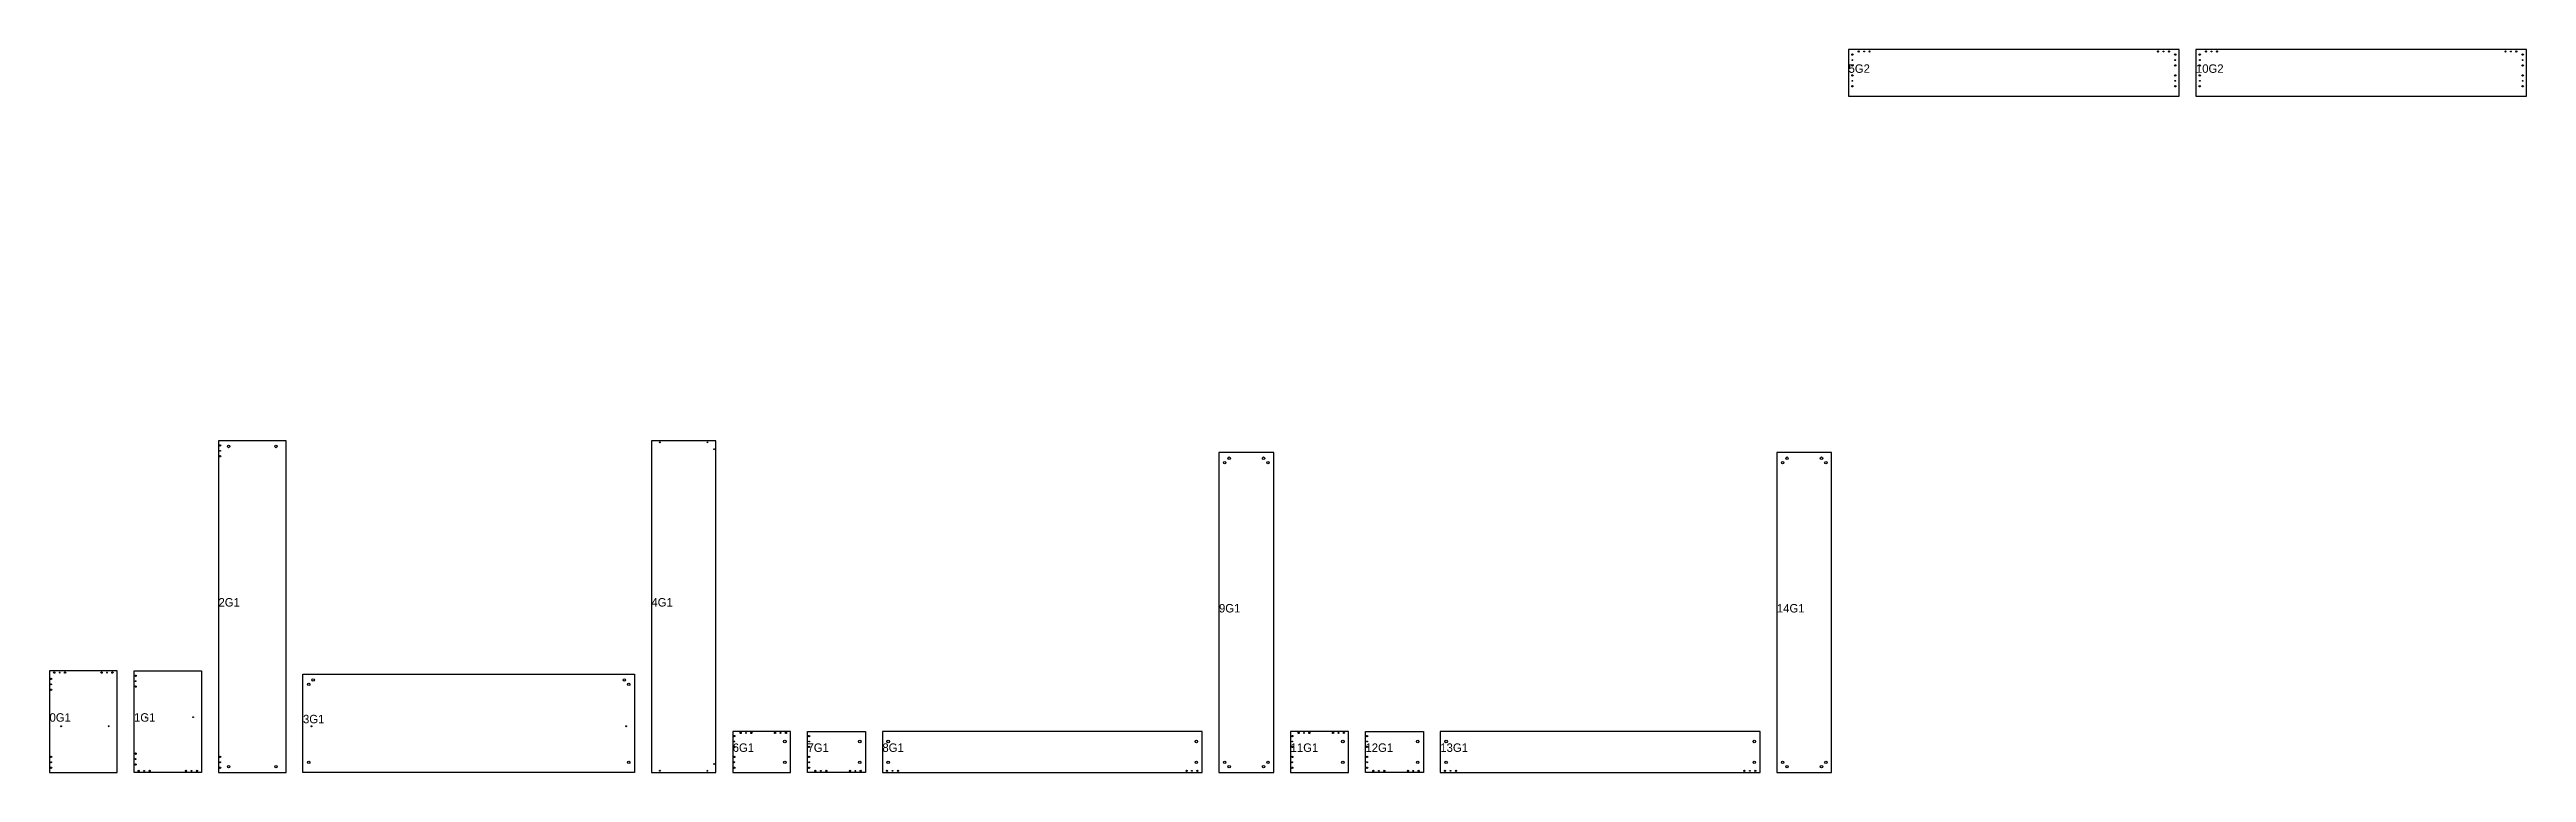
# Model space of a CAD drawing. Header units: metres. Extents: x 0 to 14.7, y 0 to 4.3.
import ezdxf

# ---------------------------------------------------------------- set-up
doc = ezdxf.new("R2010")
doc.units = ezdxf.units.M
for name, color, linetype in [('contour_haut', 1, 'Continuous'), ('diam_0.005m', 2, 'Continuous'), ('diam_0.008m', 3, 'Continuous'), ('diam_0.015m', 4, 'Continuous'), ('texte', 9, 'Continuous')]:
    doc.layers.add(name, color=color, linetype=linetype)

msp = doc.modelspace()

# ---------------------------------------------------------------- linework, layer by layer
at = {"layer": 'contour_haut'}
for points in [[(10.647, 4), (12.603, 4), (12.603, 4.275), (10.647, 4.275)], [(12.703, 4), (14.659, 4), (14.659, 4.275), (12.703, 4.275)], [(1, 0), (1.4, 0), (1.4, 1.962), (1, 1.962)], [(3.562, 1.962), (3.562, 0), (3.943, 0), (3.943, 1.962)], [(7.245, 0), (7.245, 1.892), (6.921, 1.892), (6.921, 0)], [(10.547, 0), (10.547, 1.892), (10.223, 1.892), (10.223, 0)], [(0, 0), (0.4, 0), (0.4, 0.6), (0, 0.6)], [(0.5, 0.6), (0.9, 0.6), (0.9, 0), (0.5, 0)], [(3.462, 0), (1.5, 0), (1.5, 0.581), (3.462, 0.581)], [(4.043, 0), (4.386, 0), (4.386, 0.243), (4.043, 0.243)], [(4.486, 0.243), (4.829, 0.243), (4.829, 0), (4.486, 0)], [(4.929, 0.243), (4.929, 0), (6.821, 0), (6.821, 0.243)], [(7.345, 0), (7.688, 0), (7.688, 0.243), (7.345, 0.243)], [(7.788, 0.243), (8.131, 0.243), (8.131, 0), (7.788, 0)], [(8.231, 0.243), (8.231, 0), (10.123, 0), (10.123, 0.243)]]:
    msp.add_lwpolyline(points, close=True, dxfattribs=at)
at = {"layer": 'diam_0.005m'}
for centre in [(10.739, 4.2635), (12.511, 4.2635), (12.795, 4.2635), (14.567, 4.2635), (10.6695, 4.213), (12.5805, 4.213), (12.7255, 4.213), (14.6365, 4.213), (10.6695, 4.09), (12.5805, 4.09), (12.7255, 4.09), (14.6365, 4.09), (3.612, 1.952), (3.893, 1.952), (3.933, 1.912), (1.0095, 1.902), (0.06, 0.5905), (0.34, 0.5905), (0.0095, 0.521), (0.5095, 0.54), (0.569, 0.327), (0.85, 0.327), (0.069, 0.273), (0.35, 0.273), (1.55, 0.273), (3.412, 0.273), (4.0525, 0.183), (4.122, 0.2335), (4.326, 0.2335), (4.4955, 0.183), (7.3545, 0.183), (7.424, 0.2335), (7.628, 0.2335), (7.7975, 0.183), (0.0095, 0.06), (0.5095, 0.079), (0.56, 0.0095), (0.84, 0.0095), (1.0095, 0.06), (3.612, 0.01), (3.893, 0.01), (3.933, 0.05), (4.0525, 0.06), (4.4955, 0.06), (4.565, 0.0095), (4.769, 0.0095), (4.989, 0.0095), (6.761, 0.0095), (7.3545, 0.06), (7.7975, 0.06), (7.867, 0.0095), (8.071, 0.0095), (8.291, 0.0095), (10.063, 0.0095)]:
    msp.add_circle(centre, 0.0025, dxfattribs=at)
at = {"layer": 'diam_0.008m'}
for centre in [(10.707, 4.2635), (10.771, 4.2635), (12.479, 4.2635), (12.543, 4.2635), (12.763, 4.2635), (12.827, 4.2635), (14.535, 4.2635), (14.599, 4.2635), (10.6695, 4.245), (10.6695, 4.181), (10.6695, 4.122), (12.5805, 4.245), (12.5805, 4.181), (12.5805, 4.122), (12.7255, 4.245), (12.7255, 4.181), (12.7255, 4.122), (14.6365, 4.245), (14.6365, 4.181), (14.6365, 4.122), (10.6695, 4.058), (12.5805, 4.058), (12.7255, 4.058), (14.6365, 4.058), (1.0095, 1.934), (1.0095, 1.87), (0.028, 0.5905), (0.092, 0.5905), (0.308, 0.5905), (0.372, 0.5905), (0.0095, 0.553), (0.0095, 0.489), (0.5095, 0.572), (0.5095, 0.508), (4.0525, 0.215), (4.0525, 0.151), (4.09, 0.2335), (4.154, 0.2335), (4.294, 0.2335), (4.358, 0.2335), (4.4955, 0.215), (4.4955, 0.151), (7.3545, 0.215), (7.3545, 0.151), (7.392, 0.2335), (7.456, 0.2335), (7.596, 0.2335), (7.66, 0.2335), (7.7975, 0.215), (7.7975, 0.151), (0.0095, 0.092), (0.0095, 0.028), (0.5095, 0.111), (0.5095, 0.047), (0.528, 0.0095), (0.592, 0.0095), (0.808, 0.0095), (0.872, 0.0095), (1.0095, 0.092), (1.0095, 0.028), (4.0525, 0.092), (4.0525, 0.028), (4.4955, 0.092), (4.4955, 0.028), (4.533, 0.0095), (4.597, 0.0095), (4.737, 0.0095), (4.801, 0.0095), (4.957, 0.0095), (5.021, 0.0095), (6.729, 0.0095), (6.793, 0.0095), (7.3545, 0.092), (7.3545, 0.028), (7.7975, 0.092), (7.7975, 0.028), (7.835, 0.0095), (7.899, 0.0095), (8.039, 0.0095), (8.103, 0.0095), (8.259, 0.0095), (8.323, 0.0095), (10.031, 0.0095), (10.095, 0.0095)]:
    msp.add_circle(centre, 0.004, dxfattribs=at)
at = {"layer": 'diam_0.015m'}
for centre in [(1.06, 1.928), (1.34, 1.928), (6.955, 1.832), (6.981, 1.858), (7.185, 1.858), (7.211, 1.832), (10.257, 1.832), (10.283, 1.858), (10.487, 1.858), (10.513, 1.832), (1.534, 0.521), (1.56, 0.547), (3.402, 0.547), (3.428, 0.521), (4.352, 0.183), (4.795, 0.183), (4.963, 0.183), (6.787, 0.183), (7.654, 0.183), (8.097, 0.183), (8.265, 0.183), (10.089, 0.183), (1.06, 0.034), (1.34, 0.034), (1.534, 0.06), (3.428, 0.06), (4.352, 0.06), (4.795, 0.06), (4.963, 0.06), (6.787, 0.06), (6.955, 0.06), (6.981, 0.034), (7.185, 0.034), (7.211, 0.06), (7.654, 0.06), (8.097, 0.06), (8.265, 0.06), (10.089, 0.06), (10.257, 0.06), (10.283, 0.034), (10.487, 0.034), (10.513, 0.06)]:
    msp.add_circle(centre, 0.0075, dxfattribs=at)

# ---------------------------------------------------------------- texts
at = {"layer": 'texte'}
for s, p in [('5G2', (10.647, 4.1375)), ('10G2', (12.703, 4.1375)), ('2G1', (1, 0.981)), ('4G1', (3.562, 0.981)), ('9G1', (6.921, 0.946)), ('14G1', (10.223, 0.946)), ('0G1', (0, 0.3)), ('1G1', (0.5, 0.3)), ('3G1', (1.5, 0.2905)), ('6G1', (4.043, 0.1215)), ('7G1', (4.486, 0.1215)), ('8G1', (4.929, 0.1215)), ('11G1', (7.345, 0.1215)), ('12G1', (7.788, 0.1215)), ('13G1', (8.231, 0.1215))]:
    msp.add_text(s, height=0.05, dxfattribs=at).set_placement(p)

doc.saveas('drawing.dxf')
